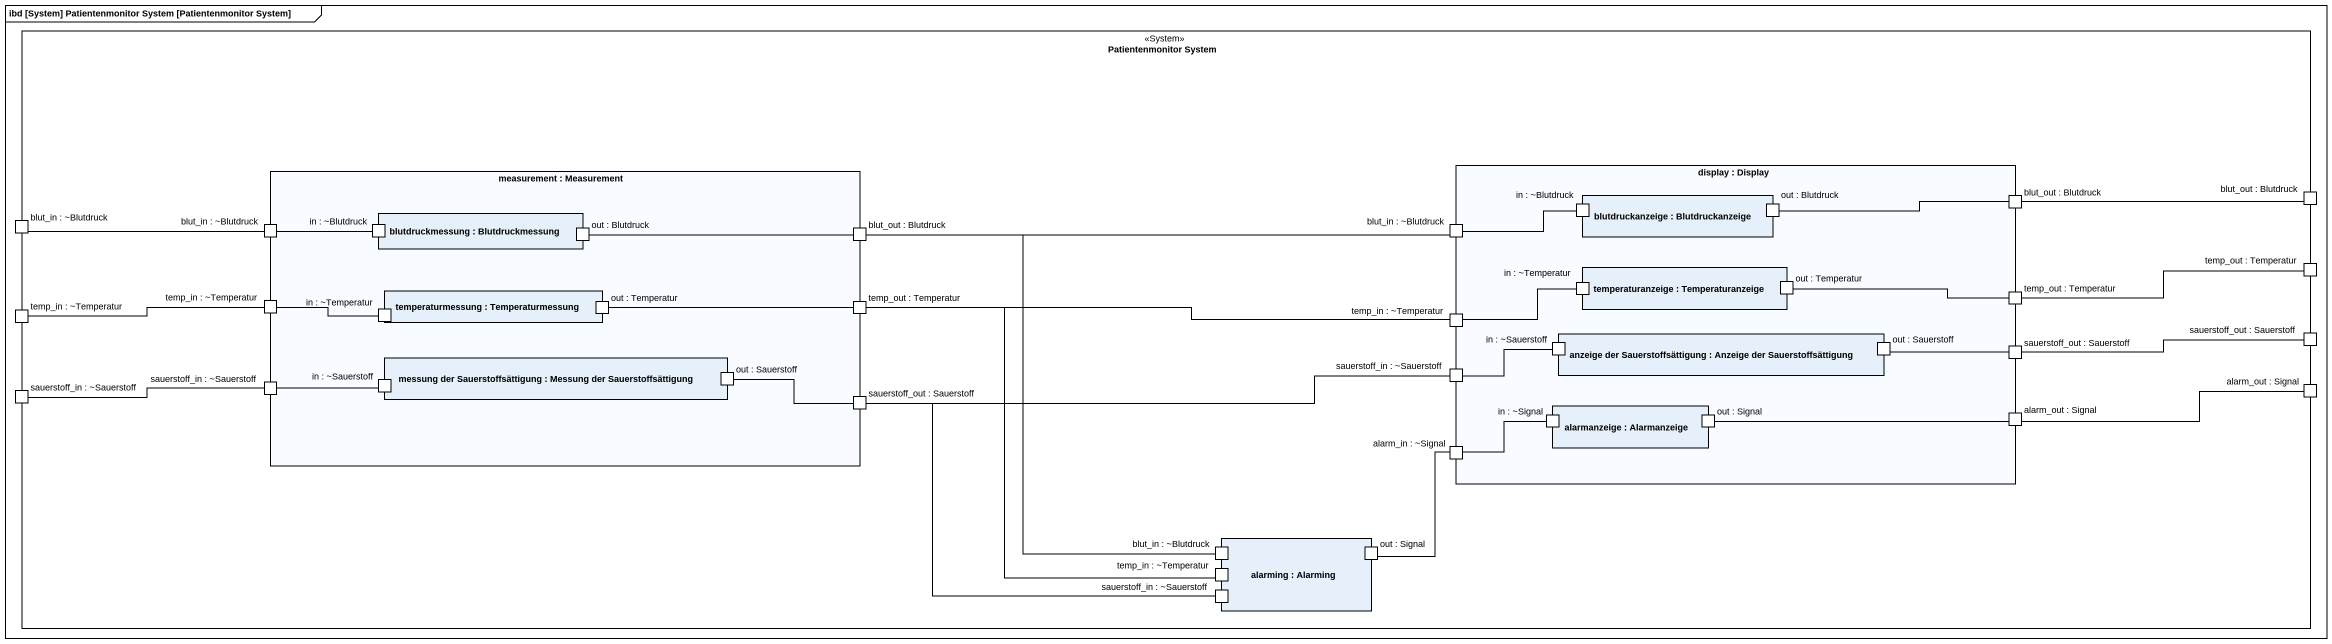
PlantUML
@startuml
mainframe ibd [System] Patientenmonitor System [Patientenmonitor System]
rectangle "Patientenmonitor System" as Patientenmonitor_System <<System>> {
  rectangle "measurement : Measurement" as measurement {
    port "blut_in : ~Blutdruck" as blut_in_Blutdruck_2
    rectangle "blutdruckmessung : Blutdruckmessung" as blutdruckmessung {
      port "in : ~Blutdruck" as in_Blutdruck
      port "out : Blutdruck" as out_Blutdruck
    }
    port "blut_out : Blutdruck" as blut_out_Blutdruck_3
    port "temp_in : ~Temperatur" as temp_in_Temperatur_2
    rectangle "temperaturmessung : Temperaturmessung" as temperaturmessung {
      port "in : ~Temperatur" as in_Temperatur
      port "out : Temperatur" as out_Temperatur
    }
    port "temp_out : Temperatur" as temp_out_Temperatur_2
    port "sauerstoff_in : ~Sauerstoff" as sauerstoff_in_Sauerstoff_2
    rectangle "messung der Sauerstoffsättigung : Messung der Sauerstoffsättigung" as messung_der {
      port "in : ~Sauerstoff" as in_Sauerstoff_2
      port "out : Sauerstoff" as out_Sauerstoff_2
    }
    port "sauerstoff_out : Sauerstoff" as sauerstoff_out_Sauerstoff_3
  }
  rectangle "display : Display" as display {
    rectangle "blutdruckanzeige : Blutdruckanzeige" as blutdruckanzeige {
      port "in : ~Blutdruck" as in_Blutdruck_2
      port "out : Blutdruck" as out_Blutdruck_2
    }
    port "blut_out : Blutdruck" as blut_out_Blutdruck
    port "blut_in : ~Blutdruck" as blut_in_Blutdruck_3
    rectangle "temperaturanzeige : Temperaturanzeige" as temperaturanzeige {
      port "in : ~Temperatur" as in_Temperatur_2
      port "out : Temperatur" as out_Temperatur_2
    }
    port "temp_in : ~Temperatur" as temp_in_Temperatur_3
    port "temp_out : Temperatur" as temp_out_Temperatur_3
    rectangle "anzeige der Sauerstoffsättigung : Anzeige der Sauerstoffsättigung" as anzeige_der {
      port "in : ~Sauerstoff" as in_Sauerstoff
      port "out : Sauerstoff" as out_Sauerstoff
    }
    port "sauerstoff_out : Sauerstoff" as sauerstoff_out_Sauerstoff
    port "sauerstoff_in : ~Sauerstoff" as sauerstoff_in_Sauerstoff_3
    rectangle "alarmanzeige : Alarmanzeige" as alarmanzeige {
      port "in : ~Signal" as in_Signal
      port "out : Signal" as out_Signal
    }
    port "alarm_out : Signal" as alarm_out_Signal_2
    port "alarm_in : ~Signal" as alarm_in_Signal
  }
  port "blut_out : Blutdruck" as blut_out_Blutdruck_2
  port "blut_in : ~Blutdruck" as blut_in_Blutdruck
  port "temp_out : Temperatur" as temp_out_Temperatur
  port "temp_in : ~Temperatur" as temp_in_Temperatur
  port "sauerstoff_out : Sauerstoff" as sauerstoff_out_Sauerstoff_2
  port "sauerstoff_in : ~Sauerstoff" as sauerstoff_in_Sauerstoff
  port "alarm_out : Signal" as alarm_out_Signal
  rectangle "alarming : Alarming" as alarming {
    port "blut_in : ~Blutdruck" as blut_in_Blutdruck_4
    port "out : Signal" as out_Signal_2
    port "temp_in : ~Temperatur" as temp_in_Temperatur_4
    port "sauerstoff_in : ~Sauerstoff" as sauerstoff_in_Sauerstoff_4
  }
}
blut_out_Blutdruck -right- blut_out_Blutdruck_2
blut_in_Blutdruck -right- blut_in_Blutdruck_2
blut_in_Blutdruck_2 -right- in_Blutdruck
out_Blutdruck -right- blut_out_Blutdruck_3
blut_out_Blutdruck_3 -right- blut_in_Blutdruck_3
blut_out_Blutdruck_3 -- blut_in_Blutdruck_4
blut_in_Blutdruck_3 -right- in_Blutdruck_2
out_Blutdruck_2 -right- blut_out_Blutdruck
temp_in_Temperatur -right- temp_in_Temperatur_2
temp_in_Temperatur_2 -right- in_Temperatur
out_Temperatur -right- temp_out_Temperatur_2
temp_out_Temperatur_2 -right- temp_in_Temperatur_3
temp_out_Temperatur_2 -- temp_in_Temperatur_4
temp_in_Temperatur_3 -right- in_Temperatur_2
out_Temperatur_2 -right- temp_out_Temperatur_3
temp_out_Temperatur_3 -right- temp_out_Temperatur
out_Sauerstoff -right- sauerstoff_out_Sauerstoff
sauerstoff_out_Sauerstoff -right- sauerstoff_out_Sauerstoff_2
sauerstoff_in_Sauerstoff -right- sauerstoff_in_Sauerstoff_2
sauerstoff_in_Sauerstoff_2 -right- in_Sauerstoff_2
out_Sauerstoff_2 -right- sauerstoff_out_Sauerstoff_3
sauerstoff_in_Sauerstoff_3 -right- in_Sauerstoff
sauerstoff_out_Sauerstoff_3 -right- sauerstoff_in_Sauerstoff_3
sauerstoff_out_Sauerstoff_3 -right- sauerstoff_in_Sauerstoff_4
out_Signal -right- alarm_out_Signal_2
alarm_out_Signal_2 -right- alarm_out_Signal
alarm_in_Signal -right- in_Signal
out_Signal_2 -up- alarm_in_Signal
@enduml
